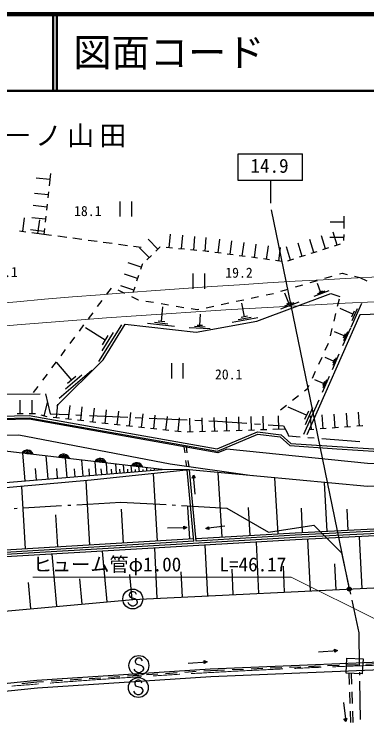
# Model space of a CAD drawing. Units: millimetres, scale not verified. Extents: x 40000 to 680000, y 20000 to 380000.
# Drawn here: x 112653 to 158750, y 287474 to 380000 of the extents above; entities that cross this region are included whole.
import ezdxf
from ezdxf.enums import TextEntityAlignment as Align

# ---------------------------------------------------------------- set-up
doc = ezdxf.new("R2010")
doc.units = ezdxf.units.MM
doc.header["$LTSCALE"] = 1000
doc.header["$PDMODE"] = 32
doc.header["$PDSIZE"] = 500
doc.linetypes.add('CHAIN', pattern=[18.5, 12, -1.5, 3.5, -1.5])
for name, color, linetype, lineweight in [('M-BGD', 7, 'Continuous', 25), ('M-BMK', 2, 'CHAIN', 13), ('M-BMK-ROW', 30, 'Continuous', 25), ('M-STR-HTXT', 7, 'Continuous', 13), ('M-STR-STRC', 7, 'Continuous', 25), ('M-TTL', 2, 'Continuous', 140), ('M-TTL-LINE', 7, 'Continuous', 50)]:
    doc.layers.add(name, color=color, linetype=linetype, lineweight=lineweight)
doc.layers.add('M-BMK-HTXT', color=7, linetype='Continuous')
doc.layers.add('M-TTL-TXT', color=7, linetype='Continuous')
doc.styles.add('ＭＳ ゴシック', font='')
doc.styles.get('ＭＳ ゴシック').set_extended_font_data('MS Gothic')

msp = doc.modelspace()

# ---------------------------------------------------------------- linework, layer by layer
at = {"layer": 'M-BGD'}
for p, q in [((117413, 359188), (117239, 357598)), ((117326, 358393), (115537, 358588)), ((117109, 356405), (115320, 356600)), ((117153, 356803), (117066, 356007)), ((126475, 355562), (126475, 353562)), ((127975, 355562), (127975, 353562)), ((116935, 354814), (115146, 355010)), ((116979, 355212), (116892, 354417)), ((116805, 353621), (116718, 352826)), ((155747, 353631), (155731, 352031)), ((113770, 351610), (114007, 353395)), ((116762, 353224), (114972, 353419)), ((115752, 351347), (115989, 353132)), ((155739, 352831), (153939, 352848)), ((114166, 351558), (113373, 351663)), ((116589, 351636), (114799, 351832)), ((116632, 352031), (116545, 351242)), ((116545, 351242), (114959, 351452)), ((117550, 351107), (116545, 351242)), ((119532, 350840), (118343, 351000)), ((121514, 350573), (120325, 350733)), ((132932, 349487), (133096, 351279)), ((134525, 349341), (134689, 351134)), ((136118, 349195), (136282, 350988)), ((137604, 349059), (137768, 350852)), ((153353, 349353), (152804, 351067)), ((155720, 350831), (153920, 350848)), ((154877, 349841), (154328, 351555)), ((155724, 351231), (155716, 350431)), ((123496, 350306), (122307, 350467)), ((125479, 350040), (124289, 350200)), ((127461, 349773), (126271, 349933)), ((131425, 349334), (130163, 350617)), ((139298, 348843), (139540, 350626)), ((140884, 348628), (141125, 350412)), ((142469, 348413), (142711, 350197)), ((144055, 348199), (144296, 349982)), ((145640, 347984), (145882, 349768)), ((150306, 348377), (149757, 350091)), ((151830, 348865), (151281, 350579)), ((155258, 349963), (154496, 349719)), ((129258, 349531), (128254, 349666)), ((130300, 348226), (129037, 349509)), ((131696, 349600), (131155, 349067)), ((131737, 349596), (131696, 349600)), ((133330, 349450), (132533, 349523)), ((134923, 349305), (134127, 349377)), ((136517, 349159), (135720, 349232)), ((137895, 349033), (137313, 349086)), ((138109, 349004), (137895, 349033)), ((139695, 348789), (138902, 348896)), ((147226, 347769), (147467, 349553)), ((148782, 347889), (148233, 349603)), ((152210, 348987), (151449, 348743)), ((153734, 349475), (152972, 349231)), ((130585, 348506), (130014, 347945)), ((141280, 348574), (140487, 348682)), ((142866, 348360), (142073, 348467)), ((144451, 348145), (143658, 348252)), ((146037, 347930), (145244, 348038)), ((149163, 348011), (148401, 347767)), ((150687, 348499), (149925, 348255)), ((129262, 346980), (127549, 347531)), ((129369, 347310), (129156, 346649)), ((129444, 347384), (129369, 347310)), ((147622, 347716), (146829, 347823)), ((128788, 345507), (127075, 346059)), ((136024, 346144), (136024, 344144)), ((137524, 346144), (137524, 344144)), ((155198, 346099), (155516, 346194)), ((155516, 346194), (156164, 346031)), ((128911, 345888), (128665, 345126)), ((151364, 344958), (152322, 345243)), ((153281, 345528), (154239, 345814)), ((157134, 345788), (157829, 345613)), ((157829, 345613), (158731, 345182)), ((124760, 343430), (125357, 344232)), ((128297, 343984), (126584, 344536)), ((128420, 344365), (128175, 343603)), ((149447, 344387), (150406, 344672)), ((152705, 343762), (152308, 344822)), ((126200, 344019), (127097, 343578)), ((145589, 343341), (146567, 343549)), ((147530, 343816), (148489, 344101)), ((148535, 342263), (148050, 343555)), ((153799, 343870), (151811, 343124)), ((153252, 343816), (152258, 343443)), ((152954, 343855), (152457, 343669)), ((123565, 341826), (124162, 342628)), ((127995, 343137), (128850, 342716)), ((128850, 342716), (128896, 342709)), ((129883, 342544), (130869, 342380)), ((141676, 342510), (142655, 342718)), ((143633, 342926), (144611, 343133)), ((149867, 342394), (147445, 341485)), ((148838, 342376), (148232, 342149)), ((154930, 341876), (155162, 342849)), ((131855, 342215), (132842, 342051)), ((131899, 339877), (132107, 341768)), ((133828, 341886), (134815, 341722)), ((135801, 341558), (136582, 341427)), ((136582, 341427), (136786, 341471)), ((137764, 341678), (138742, 341886)), ((139720, 342094), (140698, 342302)), ((142743, 340481), (142428, 342261)), ((149201, 342329), (147990, 341874)), ((156929, 340846), (155265, 341581)), ((158034, 342223), (156656, 339102)), ((157482, 341535), (156793, 339974)), ((122370, 340223), (122967, 341024)), ((136935, 339358), (136997, 340822)), ((143160, 340555), (142326, 340408)), ((157814, 340734), (150909, 325094)), ((154467, 339930), (154698, 340903)), ((157101, 341236), (156757, 340456)), ((133619, 339209), (130073, 339600)), ((132759, 339543), (130986, 339739)), ((132342, 339829), (131455, 339926)), ((144490, 340332), (141154, 339741)), ((143616, 340407), (141948, 340111)), ((121175, 338619), (121772, 339421)), ((124535, 337445), (121982, 339035)), ((126663, 339442), (123683, 334655)), ((138293, 338934), (135547, 339049)), ((137614, 339146), (136241, 339203)), ((137279, 339343), (136592, 339372)), ((154003, 337985), (154235, 338958)), ((156620, 339020), (155585, 336676)), ((119980, 337015), (120577, 337817)), ((125599, 338444), (124109, 336050)), ((124907, 338044), (124162, 336847)), ((155790, 337986), (154539, 338538)), ((155919, 338279), (155660, 337693)), ((156205, 338503), (155687, 337331)), ((153315, 336117), (153736, 337024)), ((118785, 335411), (119382, 336213)), ((152473, 334303), (152894, 335210)), ((154395, 334707), (153321, 335181)), ((154395, 334707), (153321, 335181)), ((155108, 335595), (154219, 333582)), ((155108, 335595), (154219, 333582)), ((154506, 334958), (154284, 334455)), ((154506, 334958), (154284, 334455)), ((154751, 335151), (154307, 334144)), ((154751, 335151), (154307, 334144)), ((117590, 333808), (118187, 334610)), ((120179, 332234), (118234, 334527)), ((133206, 334414), (133206, 332414)), ((134706, 334414), (134706, 332414)), ((122816, 333484), (118516, 329837)), ((151632, 332489), (152053, 333396)), ((116395, 332204), (116992, 333006)), ((121498, 332859), (119348, 331035)), ((120717, 332690), (119642, 331778)), ((153091, 331784), (151974, 332277)), ((153833, 332708), (152908, 330614)), ((153462, 332246), (153000, 331199)), ((115200, 330600), (115797, 331402)), ((150990, 331106), (151211, 331581)), ((153207, 332046), (152976, 331522)), ((150615, 330813), (150990, 331106)), ((113427, 327816), (113427, 329616)), ((115027, 327815), (115027, 329615)), ((149039, 329582), (149827, 330198)), ((152467, 329614), (150475, 325102)), ((116592, 327530), (117025, 329277)), ((118170, 327286), (118372, 329075)), ((119760, 327107), (119962, 328896)), ((121350, 326928), (121552, 328717)), ((122940, 326749), (123142, 328538)), ((147462, 328352), (148251, 328967)), ((150869, 327624), (148463, 328686)), ((151668, 328619), (150672, 326363)), ((113827, 327816), (113027, 327816)), ((115427, 327815), (114627, 327815)), ((116980, 327434), (116204, 327626)), ((124530, 326570), (124732, 328358)), ((126120, 326391), (126322, 328179)), ((127710, 326211), (127912, 328000)), ((129300, 326032), (129502, 327821)), ((130890, 325853), (131092, 327642)), ((147260, 325777), (147209, 327576)), ((151118, 328188), (150620, 327060)), ((151515, 325760), (151383, 327556)), ((153035, 325872), (152903, 327667)), ((154631, 325989), (154499, 327784)), ((156226, 326106), (156095, 327901)), ((157800, 326221), (157668, 328017)), ((118568, 327242), (117773, 327331)), ((120158, 327063), (119363, 327152)), ((121748, 326883), (120953, 326973)), ((123338, 326704), (122543, 326794)), ((132480, 325674), (132681, 327462)), ((134070, 325495), (134271, 327283)), ((135665, 325443), (135613, 327243)), ((137264, 325489), (137213, 327289)), ((138864, 325535), (138812, 327335)), ((140463, 325581), (140411, 327381)), ((142062, 325627), (142011, 327427)), ((143662, 325673), (143610, 327473)), ((145261, 325719), (145209, 327519)), ((124928, 326525), (124133, 326615)), ((126518, 326346), (125723, 326435)), ((128108, 326167), (127313, 326256)), ((129697, 325987), (128902, 326077)), ((131287, 325808), (130492, 325898)), ((132877, 325629), (132082, 325719)), ((145661, 325731), (144861, 325708)), ((148060, 325800), (146461, 325754)), ((151838, 325784), (151192, 325737)), ((153434, 325901), (152636, 325843)), ((155029, 326018), (154232, 325960)), ((156625, 326135), (155827, 326077)), ((158177, 326249), (157423, 326194)), ((158221, 326252), (158177, 326249)), ((134467, 325450), (133672, 325539)), ((136065, 325455), (135265, 325432)), ((137664, 325501), (136865, 325478)), ((139264, 325547), (138464, 325524)), ((140863, 325593), (140063, 325570)), ((142462, 325639), (141663, 325616)), ((144062, 325685), (143262, 325662)), ((134984, 322721), (134881, 323521)), ((135286, 322719), (135179, 323559)), ((114091, 319072), (113793, 322666)), ((117085, 319319), (116837, 322313)), ((119579, 319526), (119372, 322020)), ((121656, 319698), (121484, 321775)), ((123386, 319841), (123242, 321571)), ((124827, 319961), (124707, 321401)), ((126027, 320060), (125927, 321260)), ((127026, 320143), (126944, 321142)), ((135213, 320929), (135110, 321729)), ((135521, 320886), (135413, 321727)), ((85971, 316743), (132009, 320555)), ((115588, 319195), (115464, 320692)), ((118332, 319423), (118229, 320670)), ((120617, 319612), (120531, 320650)), ((122521, 319770), (122449, 320635)), ((124106, 319901), (124047, 320621)), ((125427, 320010), (125377, 320610)), ((126527, 320101), (126485, 320601)), ((127525, 320184), (127492, 320584)), ((128023, 320225), (127957, 321025)), ((128521, 320266), (128496, 320566)), ((129020, 320308), (128970, 320908)), ((129518, 320349), (129501, 320549)), ((130016, 320390), (129983, 320790)), ((130514, 320432), (130506, 320531)), ((131013, 320473), (130996, 320673)), ((135508, 320519), (132009, 320555)), ((136457, 311209), (135567, 320527)), ((139831, 311696), (139334, 320158)), ((131369, 311200), (130852, 320017)), ((135928, 319431), (136083, 319821)), ((136302, 319463), (135928, 319431)), ((136296, 317330), (136083, 319821)), ((136083, 319821), (136302, 319463)), ((147163, 312127), (146733, 319459)), ((114154, 310190), (113676, 318333)), ((122552, 310683), (122059, 319081)), ((153544, 312464), (153226, 318846)), ((113863, 315541), (118854, 315839)), ((119652, 315887), (120052, 315911)), ((120850, 315958), (126576, 316300)), ((126576, 316300), (132525, 315966)), ((133324, 315921), (133723, 315899)), ((134522, 315854), (140472, 315520)), ((135600, 311448), (135352, 315679)), ((140472, 315520), (145883, 312389)), ((143497, 311912), (143282, 315578)), ((112665, 315470), (113064, 315494)), ((118353, 310436), (118107, 314635)), ((126961, 310941), (126702, 315350)), ((150353, 312305), (150194, 315496)), ((156331, 312603), (156193, 315390)), ((132711, 312913), (135210, 312971)), ((134831, 313150), (135210, 312971)), ((134839, 312775), (134831, 313150)), ((135210, 312971), (134839, 312775)), ((140171, 313160), (137692, 312838)), ((137692, 312838), (138040, 313073)), ((138088, 312701), (137692, 312838)), ((138040, 313073), (138088, 312701)), ((145883, 312389), (151826, 313284)), ((151826, 313284), (155438, 309672)), ((144632, 304377), (144313, 311058)), ((151372, 304699), (151050, 311439)), ((158125, 305021), (157803, 311775)), ((131343, 303743), (131031, 310279)), ((137951, 304058), (137636, 310666)), ((118226, 302689), (117608, 309491)), ((124817, 303288), (124218, 309879)), ((155438, 309672), (156352, 305432)), ((154748, 304860), (154587, 308237)), ((134647, 303900), (134489, 307204)), ((141291, 304218), (141132, 307558)), ((148002, 304538), (147841, 307908)), ((121522, 302988), (121222, 306284)), ((128075, 303584), (127779, 306842)), ((114825, 302380), (114516, 305781)), ((156521, 304650), (156605, 304259)), ((156773, 303477), (157687, 299237)), ((157687, 299237), (157757, 294903)), ((154534, 297077), (154922, 296918)), ((154562, 296703), (154534, 297077)), ((152429, 296728), (154922, 296918)), ((154922, 296918), (154562, 296703)), ((135376, 295251), (137869, 295434)), ((137481, 295594), (137869, 295434)), ((137509, 295220), (137481, 295594)), ((137869, 295434), (137509, 295220)), ((158625, 295147), (160124, 295208)), ((137436, 294264), (138295, 294321)), ((138295, 294321), (140140, 294396)), ((141139, 294437), (142638, 294498)), ((143637, 294538), (145136, 294599)), ((146135, 294640), (147634, 294700)), ((148633, 294741), (150132, 294802)), ((151131, 294842), (152630, 294903)), ((153629, 294944), (155128, 295005)), ((156127, 295045), (157626, 295106)), ((122469, 293270), (123966, 293369)), ((124964, 293435), (126460, 293535)), ((127458, 293601), (128955, 293701)), ((129953, 293767), (131449, 293866)), ((132447, 293933), (133944, 294032)), ((134942, 294098), (136438, 294198)), ((156487, 292495), (156439, 293949)), ((156787, 292502), (156740, 293933)), ((157770, 294103), (157777, 293703)), ((113635, 292612), (115623, 292815)), ((115623, 292815), (116482, 292872)), ((117480, 292938), (118977, 293038)), ((119975, 293104), (121471, 293203)), ((157789, 292903), (157870, 287903)), ((156568, 289997), (156519, 291496)), ((156868, 290003), (156819, 291502)), ((155681, 290138), (155987, 287656)), ((156650, 287498), (156601, 288997)), ((156950, 287504), (156901, 289004)), ((155755, 288006), (156127, 288051)), ((155987, 287656), (155755, 288006)), ((156127, 288051), (155987, 287656))]:
    msp.add_line(p, q, dxfattribs=at)
for points in [[(118237, 328872), (124286, 334867), (127181, 339517), (136424, 338497), (144373, 339905), (154053, 343538), (155226, 343118)], [(205193, 339341), (200636, 341904), (195889, 341035), (189630, 338437), (182188, 337043), (177453, 336408), (172287, 337033), (166873, 338818), (160556, 340811), (157814, 340734)], [(63761, 324445), (73230, 325391), (77293, 326409), (87450, 327006), (114636, 327581), (139175, 323234), (144448, 325461), (147532, 325094), (148824, 323956), (154860, 323549), (160319, 323213)], [(63799, 324147), (73282, 325095), (77339, 326111), (87462, 326706), (114613, 327280), (139210, 322923), (144492, 325154), (147404, 324807), (148702, 323663), (154841, 323249), (160319, 322913)], [(139278, 322745), (114607, 327102), (87480, 326487), (77505, 325876), (73817, 325071)], [(143765, 319739), (133037, 321232), (113263, 325027), (82279, 324537), (79608, 323622), (77864, 322375), (76836, 320631), (76847, 317237), (77505, 314237), (77955, 312096)], [(132009, 320555), (111099, 322978), (99903, 323800), (89600, 321437), (83805, 319223)], [(183935, 305911), (187386, 305984), (178601, 321294), (158843, 321333), (140438, 323206), (139278, 322745)], [(176835, 318356), (158829, 318316), (135508, 320519), (122700, 319138), (94468, 316621), (85389, 315897)], [(136158, 311180), (135269, 320493), (135265, 320522)], [(179365, 313749), (149372, 312256), (136430, 311497)], [(179675, 313163), (149404, 311657), (110036, 309347), (92710, 307657), (66280, 304526)], [(179846, 312872), (149420, 311358), (110059, 309048), (92742, 307359), (66318, 304228)], [(179504, 313455), (149388, 311957), (136457, 311209)], [(136158, 311180), (110012, 309646), (92678, 307956), (66243, 304823)], [(136130, 311479), (109989, 309945), (92646, 308254)], [(67150, 297646), (85416, 299708), (128144, 303590), (162356, 305223), (183935, 305911)], [(68342, 288219), (68345, 288219), (115605, 293033), (138283, 294540), (167959, 295745), (191062, 295864), (223191, 295172), (234405, 294930), (267981, 294045), (297483, 292577), (321438, 291122), (344179, 289519), (367802, 287734)], [(567698, 286354), (567406, 286326), (559485, 285680), (551566, 285108), (518949, 283527), (492291, 283050), (467642, 283003), (459370, 283072), (434491, 283535), (399683, 284830), (367874, 286674), (367722, 286687), (344103, 288472), (321370, 290075), (297425, 291529), (267941, 292996), (234380, 293881), (223168, 294122), (191054, 294814), (167983, 294695), (138340, 293491), (115693, 291986), (68474, 287177)]]:
    msp.add_lwpolyline(points, dxfattribs=at)
msp.add_lwpolyline([(156156, 295924), (158250, 295813), (158146, 293858), (156052, 293970)], close=True, dxfattribs=at)
for centre, radius, start, end in [((114366, 322285), 812, 16.01025, 150.77052), ((114366, 322285), 650, 22.12604, 144.65473), ((114366, 322285), 488, 33.25873, 133.52205), ((114366, 322285), 325, 67.44802, 99.33276), ((119134, 321733), 812, 16.01025, 150.77052), ((119134, 321733), 650, 22.12604, 144.65473), ((119134, 321733), 488, 33.25873, 133.52205), ((119134, 321733), 325, 67.44802, 99.33276), ((123902, 321180), 812, 16.01025, 150.77052), ((123902, 321180), 650, 22.12604, 144.65473), ((123902, 321180), 488, 33.25873, 133.52205), ((123902, 321180), 325, 67.44802, 99.33276), ((128670, 320628), 812, 16.01025, 150.77052), ((128670, 320628), 650, 22.12604, 144.65473), ((128670, 320628), 488, 33.25873, 133.52205), ((128670, 320628), 325, 67.44802, 99.33276)]:
    msp.add_arc(centre, radius, start, end, dxfattribs=at)
at = {"layer": 'M-BMK'}
msp.add_arc((192594, -694255), 989785, 90.45295, 97.20781, dxfattribs=at)
at = {"layer": 'M-BMK-ROW'}
for p, q in [((111036, 330369), (116036, 330412)), ((116752, 330418), (117365, 327827)), ((117365, 327827), (119699, 327725)), ((120698, 327681), (121498, 327646)), ((122497, 327602), (127492, 327384)), ((128491, 327340), (129290, 327305)), ((130289, 327262), (135285, 327043)), ((136284, 327000), (137083, 326965)), ((138082, 326921), (139224, 326871)), ((139224, 326871), (143071, 326590)), ((144068, 326517), (144866, 326458)), ((145863, 326385), (147845, 326240)), ((147845, 326240), (148383, 325298)), ((148383, 325298), (148511, 324942)), ((148511, 324942), (150056, 324823)), ((151053, 324746), (151851, 324684)), ((152848, 324607), (157833, 324220))]:
    msp.add_line(p, q, dxfattribs=at)
at = {"layer": 'M-STR-HTXT'}
msp.add_lwpolyline([(160419, 300738), (148857, 306495), (115107, 306495)], dxfattribs=at)
for centre, radius, start, end in [((225973, -952250), 1299629, 86.94093, 97.24067), ((225662, -1038701), 1382722, 86.41866, 96.77645)]:
    msp.add_arc(centre, radius, start, end, dxfattribs=at)
at = {"layer": 'M-STR-STRC'}
for p, q in [((141949, 361776), (150349, 361776)), ((141949, 358276), (141949, 361776)), ((150349, 358276), (150349, 361776)), ((150349, 358276), (141949, 358276)), ((146149, 358276), (146149, 355344)), ((146243, 354446), (156458, 304942)), ((127800, 304473), (127682, 304236)), ((128036, 304591), (127800, 304473)), ((128272, 304591), (128036, 304591)), ((128509, 304473), (128272, 304591)), ((128627, 304236), (128509, 304473)), ((127682, 304236), (127682, 304118)), ((127682, 304118), (127800, 303882)), ((127800, 303882), (128509, 303645)), ((128509, 303645), (128627, 303527)), ((128627, 303527), (128745, 303291)), ((127682, 302936), (127563, 303173)), ((127800, 302818), (127682, 302936)), ((128036, 302700), (127800, 302818)), ((128272, 302700), (128036, 302700)), ((128509, 302818), (128272, 302700)), ((128627, 302936), (128509, 302818)), ((128745, 303173), (128627, 302936)), ((128745, 303291), (128745, 303173)), ((128594, 295789), (128476, 295553)), ((128476, 295553), (128476, 295434)), ((128476, 295434), (128594, 295198)), ((128831, 295907), (128594, 295789)), ((128594, 295198), (129304, 294962)), ((129067, 295907), (128831, 295907)), ((129304, 295789), (129067, 295907)), ((129422, 295553), (129304, 295789)), ((128476, 294253), (128358, 294489)), ((128594, 294134), (128476, 294253)), ((129304, 294962), (129422, 294844)), ((129422, 294253), (129304, 294134)), ((129422, 294844), (129540, 294607)), ((129540, 294489), (129422, 294253)), ((129540, 294607), (129540, 294489)), ((128831, 294016), (128594, 294134)), ((129067, 294016), (128831, 294016)), ((129304, 294134), (129067, 294016)), ((128532, 292905), (128414, 292669)), ((128414, 292669), (128414, 292551)), ((128414, 292551), (128532, 292314)), ((128768, 293023), (128532, 292905)), ((129005, 293023), (128768, 293023)), ((129241, 292905), (129005, 293023)), ((129359, 292669), (129241, 292905)), ((128414, 291369), (128296, 291605)), ((128532, 292314), (129241, 292078)), ((129241, 292078), (129359, 291960)), ((129359, 291960), (129478, 291723)), ((129478, 291605), (129359, 291369)), ((129478, 291723), (129478, 291605)), ((128532, 291251), (128414, 291369)), ((128768, 291132), (128532, 291251)), ((129005, 291132), (128768, 291132)), ((129241, 291251), (129005, 291132)), ((129359, 291369), (129241, 291251))]:
    msp.add_line(p, q, dxfattribs=at)
for centre, radius in [((128154, 303645), 1300), ((156458, 304942), 150), ((156458, 304942), 120), ((156458, 304942), 90), ((156458, 304942), 60), ((156458, 304942), 30), ((128949, 294962), 1300), ((128887, 292078), 1300)]:
    msp.add_circle(centre, radius, dxfattribs=at)
msp.add_point((156458, 304942), dxfattribs=at)
at = {"layer": 'M-TTL'}
msp.add_line((680000, 380000), (40000, 380000), dxfattribs=at)
at = {"layer": 'M-TTL-LINE'}
for p, q in [((117750, 380000), (117750, 370000)), ((118250, 380000), (118250, 370000)), ((40000, 370000), (680000, 370000))]:
    msp.add_line(p, q, dxfattribs=at)

# ---------------------------------------------------------------- texts
at = {"layer": 'M-BGD', "style": 'ＭＳ ゴシック'}
for s, p in [('18.1', (120482, 353247)), ('18.1', (109537, 345287)), ('19.2', (140243, 345193)), ('20.1', (138895, 331916))]:
    msp.add_text(s, height=1320, dxfattribs=at).set_placement(p, align=Align.BOTTOM_LEFT)
at = {"layer": 'M-BMK-HTXT', "insert": (117480, 362589), "char_height": 2566, "attachment_point": 8, "style": 'ＭＳ ゴシック'}
msp.add_mtext('\\T1.2;字一ノ山田', dxfattribs=at)
at = {"layer": 'M-STR-HTXT', "style": 'ＭＳ ゴシック'}
msp.add_text('ヒューム管φ1.00\u3000\u3000L=46.17', height=1833, dxfattribs=at).set_placement((115107, 306695), align=Align.BOTTOM_LEFT)
at = {"layer": 'M-STR-STRC', "style": 'ＭＳ ゴシック'}
msp.add_text('14.9', height=1833, dxfattribs=at).set_placement((143536, 358739), align=Align.BOTTOM_LEFT)
at = {"layer": 'M-TTL-TXT', "style": 'ＭＳ ゴシック'}
msp.add_text('図面コード', height=3666, dxfattribs=at).set_placement((120380, 375000), align=Align.MIDDLE_LEFT)

doc.saveas('drawing.dxf')
